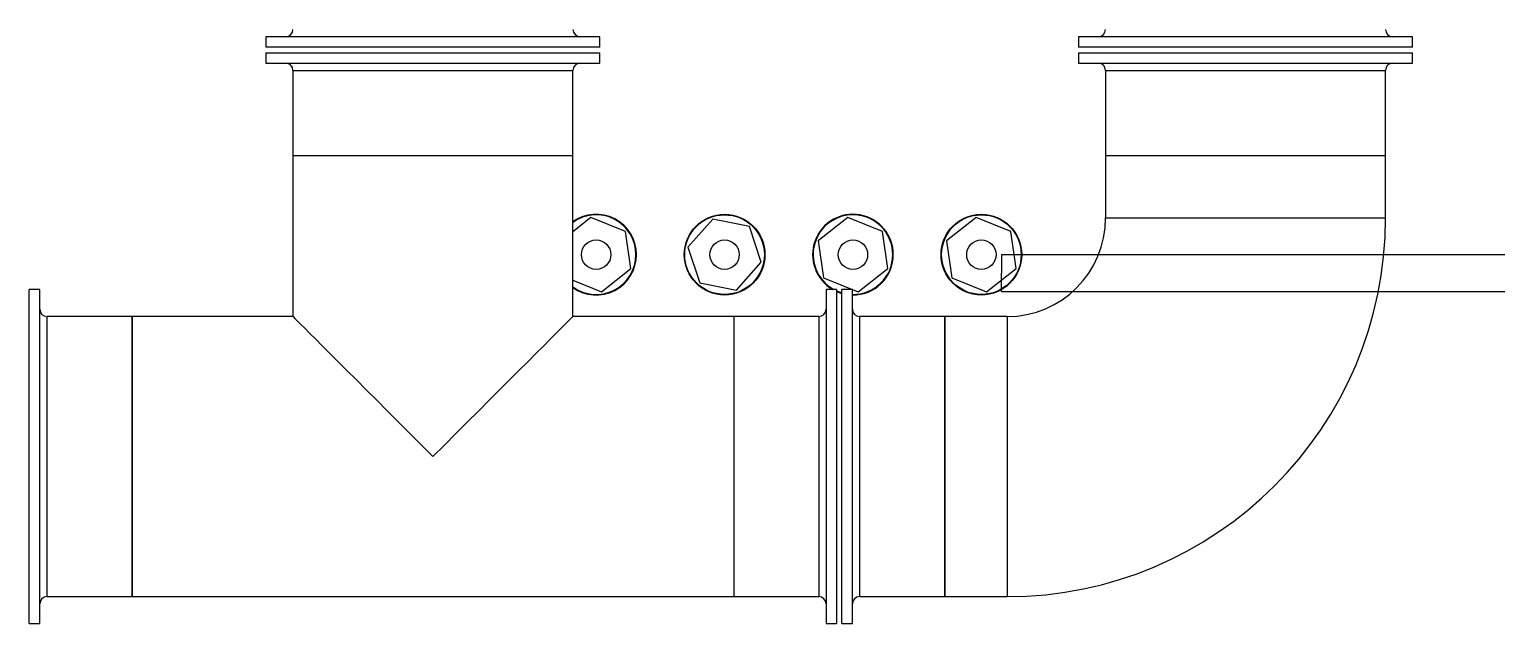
# Model space of a CAD drawing. Header units: millimetres. Extents: x 1152 to 6701, y 651 to 3284.
# Drawn here: x 5447.2 to 5846.8, y 2258.9 to 2420.6 of the extents above; entities that cross this region are included whole.
import ezdxf

# ---------------------------------------------------------------- set-up
doc = ezdxf.new("R2010")
doc.units = ezdxf.units.MM
doc.layers.add('10 실선', color=40, linetype='Continuous', lineweight=25)
doc.layers.add('SLD-0', color=7, linetype='Continuous')

msp = doc.modelspace()

# ---------------------------------------------------------------- linework, layer by layer
at = {"layer": '10 실선', "ltscale": 5}
for p, q in [((5711.99, 2359.34), (5711.99, 2354.34)), ((5711.99, 2359.34), (6005.73, 2359.34)), ((5711.99, 2349.34), (5711.99, 2354.34)), ((5711.99, 2349.34), (5995.73, 2349.34))]:
    msp.add_line(p, q, dxfattribs=at)
at = {"layer": 'SLD-0', "color": 7, "linetype": 'Continuous', "lineweight": 25}
for p, q in [((5511.62, 2418.65), (5511.62, 2415.8)), ((5558.49, 2418.65), (5511.62, 2418.65)), ((5602.55, 2418.65), (5558.49, 2418.65)), ((5602.55, 2415.8), (5602.55, 2418.65)), ((5732.95, 2418.65), (5732.95, 2415.8)), ((5778.42, 2418.65), (5732.95, 2418.65)), ((5823.88, 2418.65), (5778.42, 2418.65)), ((5823.88, 2415.8), (5823.88, 2418.65)), ((5558.49, 2415.8), (5511.62, 2415.8)), ((5511.62, 2414.3), (5511.62, 2411.45)), ((5511.62, 2414.3), (5557.09, 2414.3)), ((5557.09, 2414.3), (5602.55, 2414.3)), ((5602.55, 2415.8), (5558.49, 2415.8)), ((5602.55, 2411.45), (5602.55, 2414.3)), ((5778.42, 2415.8), (5732.95, 2415.8)), ((5732.95, 2414.3), (5732.95, 2411.45)), ((5732.95, 2414.3), (5782.5, 2414.3)), ((5823.88, 2415.8), (5778.42, 2415.8)), ((5782.5, 2414.3), (5823.88, 2414.3)), ((5823.88, 2411.45), (5823.88, 2414.3)), ((5511.62, 2411.45), (5557.09, 2411.45)), ((5557.09, 2411.45), (5602.55, 2411.45)), ((5732.95, 2411.45), (5782.5, 2411.45)), ((5782.5, 2411.45), (5823.88, 2411.45)), ((5518.97, 2409.45), (5518.97, 2386.32)), ((5518.97, 2409.45), (5557.09, 2409.45)), ((5557.09, 2409.45), (5595.21, 2409.45)), ((5595.21, 2386.32), (5595.21, 2409.45)), ((5740.3, 2409.45), (5740.3, 2386.32)), ((5740.3, 2409.45), (5781.84, 2409.45)), ((5781.84, 2409.45), (5816.54, 2409.45)), ((5816.54, 2386.32), (5816.54, 2409.45)), ((5518.97, 2386.32), (5518.97, 2342.51)), ((5518.97, 2386.32), (5557.09, 2386.32)), ((5557.09, 2386.32), (5595.21, 2386.32)), ((5595.21, 2342.51), (5595.21, 2386.32)), ((5740.3, 2386.32), (5740.3, 2369.33)), ((5740.3, 2386.32), (5816.54, 2386.32)), ((5740.3, 2386.32), (5781.84, 2386.32)), ((5781.84, 2386.32), (5816.54, 2386.32)), ((5816.54, 2369.33), (5816.54, 2386.32)), ((5600.11, 2369.44), (5595.21, 2365.59)), ((5609.58, 2365.64), (5600.11, 2369.44)), ((5633.3, 2369.02), (5626.53, 2361.38)), ((5643.29, 2366.98), (5633.3, 2369.02)), ((5646.52, 2357.3), (5643.29, 2366.98)), ((5670.06, 2369.44), (5662.03, 2363.14)), ((5679.52, 2365.64), (5670.06, 2369.44)), ((5705.03, 2369.44), (5697.01, 2363.14)), ((5714.5, 2365.64), (5705.03, 2369.44)), ((5740.3, 2369.33), (5816.54, 2369.33)), ((5611.02, 2355.54), (5609.58, 2365.64)), ((5662.03, 2363.14), (5663.48, 2353.05)), ((5680.96, 2355.54), (5679.52, 2365.64)), ((5697.01, 2363.14), (5698.45, 2353.05)), ((5715.94, 2355.54), (5714.5, 2365.64)), ((5626.53, 2361.38), (5629.76, 2351.71)), ((5603, 2349.25), (5611.02, 2355.54)), ((5639.76, 2349.67), (5646.52, 2357.3)), ((5672.94, 2349.25), (5680.96, 2355.54)), ((5707.91, 2349.25), (5715.94, 2355.54)), ((5595.21, 2352.37), (5603, 2349.25)), ((5629.76, 2351.71), (5639.76, 2349.67)), ((5663.48, 2353.05), (5672.94, 2349.25)), ((5698.45, 2353.05), (5707.91, 2349.25)), ((5450.02, 2349.85), (5447.17, 2349.85)), ((5447.17, 2304.39), (5447.17, 2349.85)), ((5450.02, 2304.39), (5450.02, 2349.85)), ((5667, 2349.85), (5664.16, 2349.85)), ((5664.16, 2349.85), (5664.16, 2258.92)), ((5667, 2349.85), (5667, 2258.92)), ((5667, 2349.48), (5668.5, 2348.92)), ((5671.35, 2349.85), (5668.5, 2349.85)), ((5668.5, 2304.08), (5668.5, 2349.85)), ((5671.35, 2304.08), (5671.35, 2349.85)), ((5475.15, 2342.51), (5452.02, 2342.51)), ((5452.02, 2304.39), (5452.02, 2342.51)), ((5518.97, 2342.51), (5475.15, 2342.51)), ((5475.15, 2304.39), (5475.15, 2342.51)), ((5475.15, 2342.51), (5475.15, 2266.26)), ((5639.03, 2342.51), (5595.21, 2342.51)), ((5662.16, 2342.51), (5639.03, 2342.51)), ((5639.03, 2342.51), (5639.03, 2266.26)), ((5662.16, 2342.51), (5662.16, 2266.26)), ((5696.48, 2342.51), (5673.35, 2342.51)), ((5673.35, 2304.13), (5673.35, 2342.51)), ((5713.47, 2342.51), (5696.48, 2342.51)), ((5696.48, 2342.51), (5696.48, 2266.26)), ((5696.48, 2304.13), (5696.48, 2342.51)), ((5713.47, 2342.51), (5713.47, 2266.26)), ((5447.17, 2258.92), (5447.17, 2304.39)), ((5450.02, 2258.92), (5450.02, 2304.39)), ((5452.02, 2266.26), (5452.02, 2304.39)), ((5475.15, 2266.26), (5475.15, 2304.39)), ((5668.5, 2258.92), (5668.5, 2304.08)), ((5671.35, 2258.92), (5671.35, 2304.08)), ((5673.35, 2266.26), (5673.35, 2304.13)), ((5696.48, 2266.26), (5696.48, 2304.13)), ((5452.02, 2266.26), (5475.15, 2266.26)), ((5475.15, 2266.26), (5639.03, 2266.26)), ((5639.03, 2266.26), (5662.16, 2266.26)), ((5673.35, 2266.26), (5696.48, 2266.26)), ((5696.48, 2266.26), (5713.47, 2266.26)), ((5447.17, 2258.92), (5450.02, 2258.92)), ((5664.16, 2258.92), (5667, 2258.92)), ((5668.5, 2258.92), (5671.35, 2258.92))]:
    msp.add_line(p, q, dxfattribs=at)
at = {"layer": 'SLD-0', "color": 7, "linetype": 'Continuous', "lineweight": 25, "flags": 128}
for points in [[(5667, 2349.31), (5667.18, 2349.24), (5668.5, 2348.77)], [(5518.97, 2342.51), (5519.1, 2342.38), (5519.49, 2341.99), (5520.13, 2341.34), (5521.03, 2340.44), (5522.18, 2339.29), (5523.56, 2337.91), (5525.18, 2336.3), (5527.01, 2334.47), (5529.04, 2332.43), (5531.27, 2330.2), (5533.67, 2327.8), (5536.24, 2325.23), (5538.95, 2322.53), (5541.78, 2319.7), (5544.71, 2316.76), (5547.73, 2313.74), (5550.81, 2310.66), (5553.94, 2307.53), (5557.09, 2304.39)], [(5557.09, 2304.39), (5560.24, 2307.53), (5563.36, 2310.66), (5566.45, 2313.74), (5569.47, 2316.76), (5572.4, 2319.7), (5575.23, 2322.53), (5577.94, 2325.23), (5580.5, 2327.8), (5582.91, 2330.2), (5585.13, 2332.43), (5587.17, 2334.47), (5589, 2336.3), (5590.61, 2337.91), (5592, 2339.29), (5593.14, 2340.44), (5594.04, 2341.34), (5594.69, 2341.99), (5595.08, 2342.38), (5595.21, 2342.51)]]:
    msp.add_lwpolyline(points, dxfattribs=at)
at = {"layer": 'SLD-0', "color": 7, "linetype": 'Continuous', "lineweight": 25}
for centre, radius in [((5636.53, 2359.34), 10.99), ((5636.53, 2359.34), 10.84), ((5706.47, 2359.34), 10.99), ((5706.47, 2359.34), 10.84), ((5601.55, 2359.34), 4), ((5636.53, 2359.34), 4), ((5671.5, 2359.34), 4), ((5706.47, 2359.34), 4)]:
    msp.add_circle(centre, radius, dxfattribs=at)
for centre, radius, start, end in [((5516.97, 2420.64), 2, 270, 0), ((5597.21, 2420.64), 2, 180, 270), ((5738.3, 2420.64), 2, 270, 0), ((5818.54, 2420.64), 2, 180, 270), ((5516.97, 2409.45), 2, 0, 90), ((5597.21, 2409.45), 2, 90, 180), ((5738.3, 2409.45), 2, 0, 90), ((5818.54, 2409.45), 2, 90, 180), ((5601.55, 2359.34), 10.99, 0, 125.2589), ((5601.55, 2359.34), 10.84, 0, 125.8209), ((5671.5, 2359.34), 10.99, 0, 239.7274), ((5671.5, 2359.34), 10.84, 0, 241.1132), ((5713.47, 2369.33), 26.83, 270, 0), ((5713.47, 2369.33), 103.07, 270, 0), ((5601.55, 2359.34), 10.99, 234.7411, 0), ((5601.55, 2359.34), 10.84, 234.1791, 0), ((5671.5, 2359.34), 10.99, 269.2187, 0), ((5671.5, 2359.34), 10.84, 269.2079, 0), ((5452.02, 2344.5), 2, 180, 270), ((5662.16, 2344.5), 2, 270, 0), ((5673.35, 2344.5), 2, 180, 270), ((5452.02, 2264.27), 2, 90, 180), ((5662.16, 2264.27), 2, 0, 90), ((5673.35, 2264.27), 2, 90, 180)]:
    msp.add_arc(centre, radius, start, end, dxfattribs=at)

doc.saveas('drawing.dxf')
